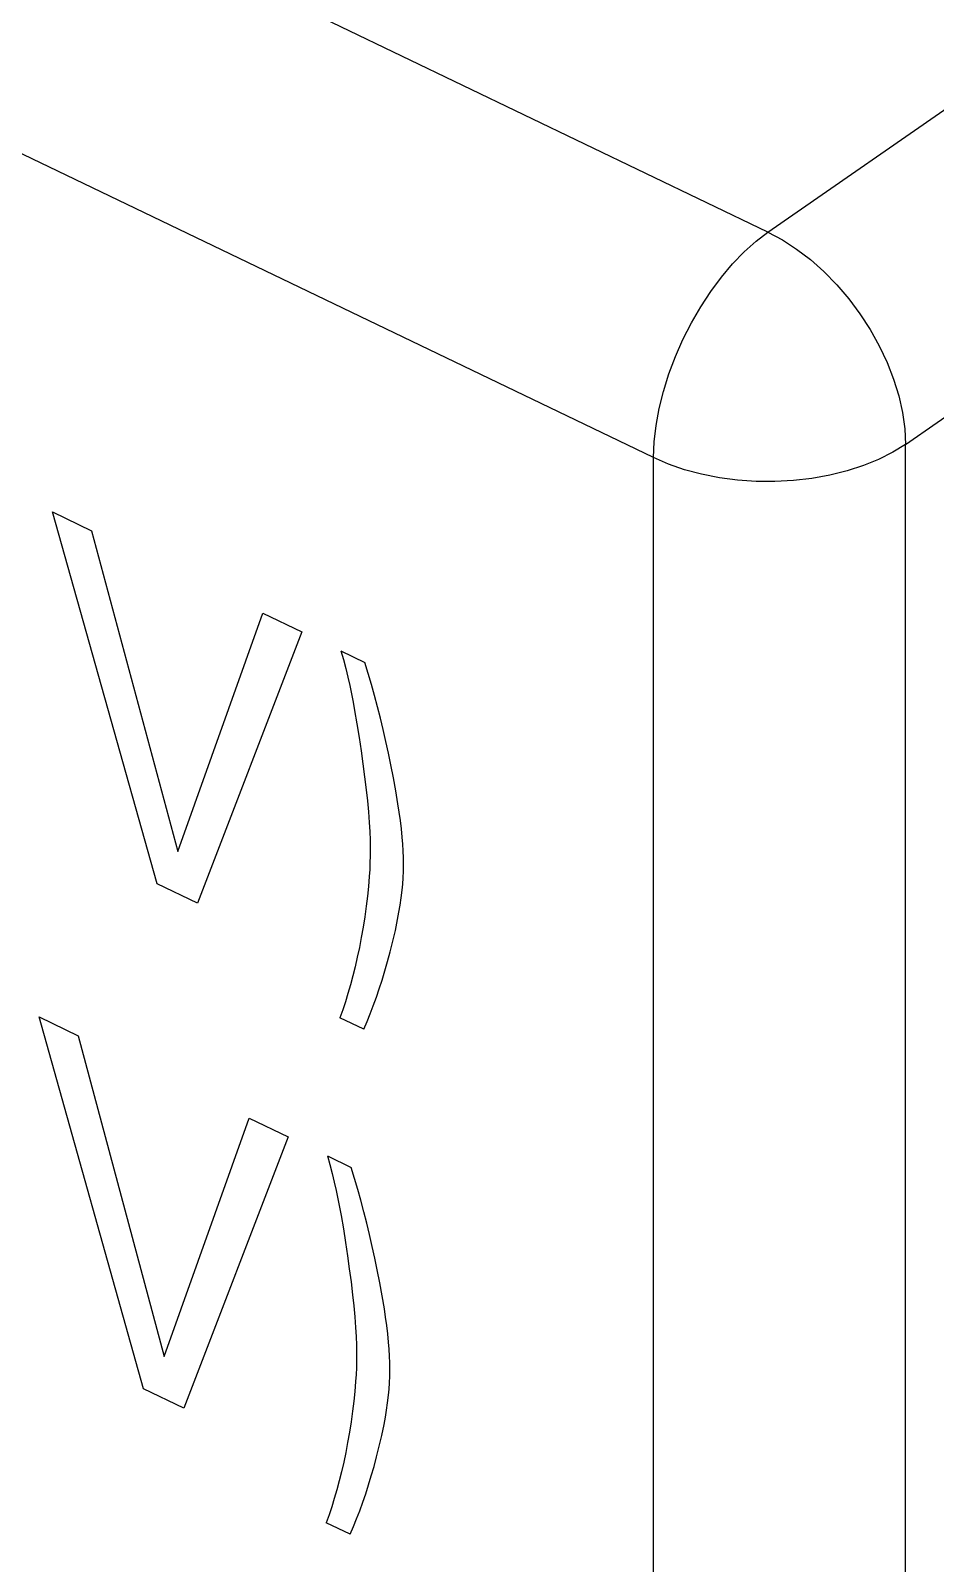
# Model space of a CAD drawing. Extents: x 0 to 420, y 0 to 297.
# Drawn here: x 206.61 to 211.66, y 159.21 to 167.77 of the extents above; entities that cross this region are included whole.
import ezdxf

# ---------------------------------------------------------------- set-up
doc = ezdxf.new("R2010")
doc.units = 0
doc.header["$LTSCALE"] = 23.1
doc.layers.add('40000_ISO', color=7, linetype='CONTINUOUS')

msp = doc.modelspace()

# ---------------------------------------------------------------- linework, layer by layer
at = {"layer": '40000_ISO', "color": 7, "linetype": 'CONTINUOUS'}
for p, q in [((210.7289, 166.6467), (157.3175, 192.3204)), ((210.0891, 165.3865), (156.6777, 191.0602)), ((210.7289, 166.6467), (220.8384, 173.6571)), ((211.4974, 165.4608), (222.5666, 173.1367)), ((210.662, 166.5959), (210.7289, 166.6467)), ((210.7289, 166.6467), (210.8092, 166.6036)), ((210.5959, 166.5366), (210.662, 166.5959)), ((210.8092, 166.6036), (210.8887, 166.5521)), ((210.8887, 166.5521), (210.9664, 166.4926)), ((210.4687, 166.3956), (210.5312, 166.4696)), ((210.5312, 166.4696), (210.5959, 166.5366)), ((210.9664, 166.4926), (211.0415, 166.4259)), ((210.409, 166.3155), (210.4687, 166.3956)), ((211.0415, 166.4259), (211.1132, 166.3526)), ((210.3528, 166.23), (210.409, 166.3155)), ((211.1132, 166.3526), (211.1806, 166.2736)), ((210.3008, 166.1401), (210.3528, 166.23)), ((211.1806, 166.2736), (211.2432, 166.1898)), ((210.2534, 166.0468), (210.3008, 166.1401)), ((211.2432, 166.1898), (211.3, 166.102)), ((210.2113, 165.9512), (210.2534, 166.0468)), ((211.3, 166.102), (211.3507, 166.0113)), ((210.1748, 165.8542), (210.2113, 165.9512)), ((211.3507, 166.0113), (211.3945, 165.9185)), ((210.1444, 165.757), (210.1748, 165.8542)), ((211.3945, 165.9185), (211.431, 165.8248)), ((211.431, 165.8248), (211.4598, 165.7312)), ((210.1204, 165.6605), (210.1444, 165.757)), ((211.4598, 165.7312), (211.4806, 165.6386)), ((210.1031, 165.566), (210.1204, 165.6605)), ((211.4806, 165.6386), (211.4932, 165.5482)), ((210.0926, 165.4743), (210.1031, 165.566)), ((211.4932, 165.5482), (211.4974, 165.4608)), ((210.0891, 165.3865), (210.0926, 165.4743)), ((211.4974, 165.4608), (211.4263, 165.4164)), ((211.4974, 156.071), (211.4974, 165.4608)), ((210.0891, 157.2215), (210.0891, 165.3865)), ((210.1729, 165.3503), (210.0891, 165.3865)), ((210.2628, 165.3194), (210.1729, 165.3503)), ((211.2621, 165.3418), (211.1707, 165.3123)), ((211.3476, 165.3766), (211.2621, 165.3418)), ((211.4263, 165.4164), (211.3476, 165.3766)), ((210.3579, 165.2941), (210.2628, 165.3194)), ((210.457, 165.2746), (210.3579, 165.2941)), ((210.5591, 165.2613), (210.457, 165.2746)), ((210.663, 165.2541), (210.5591, 165.2613)), ((210.7677, 165.2533), (210.663, 165.2541)), ((210.8719, 165.2588), (210.7677, 165.2533)), ((210.9746, 165.2706), (210.8719, 165.2588)), ((211.0745, 165.2884), (210.9746, 165.2706)), ((211.1707, 165.3123), (211.0745, 165.2884)), ((207.3139, 163.0061), (206.7301, 165.083)), ((206.7301, 165.083), (206.948, 164.9782)), ((206.948, 164.9782), (207.4296, 163.1859)), ((207.4296, 163.1859), (207.905, 164.5182)), ((207.905, 164.5182), (208.1229, 164.4135)), ((208.1229, 164.4135), (207.5391, 162.8978)), ((208.3418, 164.307), (208.4752, 164.2429)), ((208.3418, 164.307), (208.356, 164.2581)), ((208.356, 164.2581), (208.3689, 164.2095)), ((208.4939, 164.1814), (208.4752, 164.2429)), ((208.3689, 164.2095), (208.3807, 164.161)), ((208.3807, 164.161), (208.3911, 164.1142)), ((208.5118, 164.12), (208.4939, 164.1814)), ((208.3911, 164.1142), (208.4008, 164.0677)), ((208.4008, 164.0677), (208.4098, 164.0212)), ((208.529, 164.0587), (208.5118, 164.12)), ((208.546, 163.995), (208.529, 164.0587)), ((208.4098, 164.0212), (208.4182, 163.9749)), ((208.4182, 163.9749), (208.4312, 163.8993)), ((208.5622, 163.9313), (208.546, 163.995)), ((208.4312, 163.8993), (208.4432, 163.8239)), ((208.5776, 163.8677), (208.5622, 163.9313)), ((208.4432, 163.8239), (208.4544, 163.7487)), ((208.5929, 163.8016), (208.5776, 163.8677)), ((208.6074, 163.7357), (208.5929, 163.8016)), ((208.4544, 163.7487), (208.4646, 163.6756)), ((208.6212, 163.6698), (208.6074, 163.7357)), ((208.4646, 163.6756), (208.4741, 163.6027)), ((208.6354, 163.5973), (208.6212, 163.6698)), ((208.4741, 163.6027), (208.4827, 163.53)), ((208.6486, 163.525), (208.6354, 163.5973)), ((208.4827, 163.53), (208.4893, 163.4689)), ((208.4893, 163.4689), (208.4951, 163.4082)), ((208.6605, 163.453), (208.6486, 163.525)), ((208.4951, 163.4082), (208.4998, 163.3478)), ((208.6676, 163.4062), (208.6605, 163.453)), ((208.6739, 163.3596), (208.6676, 163.4062)), ((208.4998, 163.3478), (208.5027, 163.2988)), ((208.5027, 163.2988), (208.5046, 163.2503)), ((208.6794, 163.3133), (208.6739, 163.3596)), ((208.6842, 163.2673), (208.6794, 163.3133)), ((208.5046, 163.2503), (208.5054, 163.2022)), ((208.5054, 163.2022), (208.5052, 163.1628)), ((208.6875, 163.228), (208.6842, 163.2673)), ((208.69, 163.1891), (208.6875, 163.228)), ((208.5041, 163.1238), (208.5023, 163.0852)), ((208.5052, 163.1628), (208.5041, 163.1238)), ((208.6916, 163.1506), (208.69, 163.1891)), ((208.692, 163.1125), (208.6916, 163.1506)), ((208.4999, 163.0469), (208.4954, 162.9911)), ((208.5023, 163.0852), (208.4999, 163.0469)), ((208.6871, 163.0046), (208.6897, 163.0401)), ((208.6897, 163.0401), (208.6914, 163.076)), ((208.6914, 163.076), (208.692, 163.1125)), ((207.5391, 162.8978), (207.3139, 163.0061)), ((208.4954, 162.9911), (208.4898, 162.9359)), ((208.6787, 162.9282), (208.6837, 162.9696)), ((208.6837, 162.9696), (208.6871, 163.0046)), ((208.4832, 162.8814), (208.4749, 162.8221)), ((208.4898, 162.9359), (208.4832, 162.8814)), ((208.6661, 162.8471), (208.6728, 162.8874)), ((208.6728, 162.8874), (208.6787, 162.9282)), ((208.4749, 162.8221), (208.4657, 162.7635)), ((208.646, 162.7457), (208.6587, 162.8072)), ((208.6587, 162.8072), (208.6661, 162.8471)), ((208.4554, 162.7056), (208.4447, 162.6505)), ((208.4657, 162.7635), (208.4554, 162.7056)), ((208.617, 162.6254), (208.632, 162.6852)), ((208.632, 162.6852), (208.646, 162.7457)), ((208.4447, 162.6505), (208.4332, 162.5961)), ((208.6027, 162.5725), (208.617, 162.6254)), ((208.4208, 162.5422), (208.4083, 162.4918)), ((208.4332, 162.5961), (208.4208, 162.5422)), ((208.5718, 162.4684), (208.5876, 162.5202)), ((208.5876, 162.5202), (208.6027, 162.5725)), ((208.395, 162.442), (208.3808, 162.3929)), ((208.4083, 162.4918), (208.395, 162.442)), ((208.5561, 162.4199), (208.5718, 162.4684)), ((208.3666, 162.3472), (208.3515, 162.3021)), ((208.3808, 162.3929), (208.3666, 162.3472)), ((208.5225, 162.3245), (208.5397, 162.3719)), ((208.5397, 162.3719), (208.5561, 162.4199)), ((207.2378, 160.1849), (206.654, 162.2618)), ((206.654, 162.2618), (206.8719, 162.1571)), ((208.3515, 162.3021), (208.3355, 162.2578)), ((208.469, 162.1937), (208.3355, 162.2578)), ((208.4876, 162.2366), (208.5054, 162.2803)), ((208.5054, 162.2803), (208.5225, 162.3245)), ((208.469, 162.1937), (208.4876, 162.2366)), ((206.8719, 162.1571), (207.3535, 160.3648)), ((207.3535, 160.3648), (207.8289, 161.6971)), ((207.8289, 161.6971), (208.0468, 161.5923)), ((208.0468, 161.5923), (207.463, 160.0766)), ((208.2657, 161.4858), (208.2799, 161.437)), ((208.2657, 161.4858), (208.3991, 161.4217)), ((208.2799, 161.437), (208.2928, 161.3883)), ((208.4178, 161.3602), (208.3991, 161.4217)), ((208.2928, 161.3883), (208.3046, 161.3398)), ((208.3046, 161.3398), (208.315, 161.2931)), ((208.4357, 161.2989), (208.4178, 161.3602)), ((208.315, 161.2931), (208.3247, 161.2465)), ((208.3247, 161.2465), (208.3337, 161.2)), ((208.4529, 161.2376), (208.4357, 161.2989)), ((208.4699, 161.1738), (208.4529, 161.2376)), ((208.3337, 161.2), (208.3421, 161.1537)), ((208.3421, 161.1537), (208.3551, 161.0781)), ((208.4861, 161.1101), (208.4699, 161.1738)), ((208.3551, 161.0781), (208.3671, 161.0027)), ((208.5015, 161.0466), (208.4861, 161.1101)), ((208.3671, 161.0027), (208.3783, 160.9276)), ((208.5168, 160.9804), (208.5015, 161.0466)), ((208.5313, 160.9145), (208.5168, 160.9804)), ((208.3783, 160.9276), (208.3885, 160.8544)), ((208.5451, 160.8487), (208.5313, 160.9145)), ((208.3885, 160.8544), (208.398, 160.7815)), ((208.5593, 160.7761), (208.5451, 160.8487)), ((208.398, 160.7815), (208.4066, 160.7088)), ((208.5725, 160.7038), (208.5593, 160.7761)), ((208.4066, 160.7088), (208.4132, 160.6478)), ((208.4132, 160.6478), (208.419, 160.587)), ((208.5844, 160.6318), (208.5725, 160.7038)), ((208.5915, 160.5851), (208.5844, 160.6318)), ((208.419, 160.587), (208.4237, 160.5267)), ((208.5978, 160.5385), (208.5915, 160.5851)), ((208.4237, 160.5267), (208.4266, 160.4777)), ((208.4266, 160.4777), (208.4285, 160.4291)), ((208.6033, 160.4921), (208.5978, 160.5385)), ((208.6081, 160.4461), (208.6033, 160.4921)), ((208.4285, 160.4291), (208.4293, 160.3811)), ((208.4293, 160.3811), (208.4291, 160.3417)), ((208.6114, 160.4068), (208.6081, 160.4461)), ((208.6139, 160.3679), (208.6114, 160.4068)), ((208.428, 160.3027), (208.4262, 160.264)), ((208.4291, 160.3417), (208.428, 160.3027)), ((208.6155, 160.3294), (208.6139, 160.3679)), ((208.6153, 160.2549), (208.6159, 160.2914)), ((208.6159, 160.2914), (208.6155, 160.3294)), ((208.4238, 160.2257), (208.4193, 160.1699)), ((208.4262, 160.264), (208.4238, 160.2257)), ((208.611, 160.1834), (208.6136, 160.2189)), ((208.6136, 160.2189), (208.6153, 160.2549)), ((207.463, 160.0766), (207.2378, 160.1849)), ((208.4193, 160.1699), (208.4137, 160.1148)), ((208.6026, 160.107), (208.6076, 160.1484)), ((208.6076, 160.1484), (208.611, 160.1834)), ((208.4071, 160.0602), (208.3988, 160.001)), ((208.4137, 160.1148), (208.4071, 160.0602)), ((208.59, 160.0259), (208.5967, 160.0662)), ((208.5967, 160.0662), (208.6026, 160.107)), ((208.3988, 160.001), (208.3896, 159.9424)), ((208.5699, 159.9246), (208.5826, 159.986)), ((208.5826, 159.986), (208.59, 160.0259)), ((208.3793, 159.8844), (208.3686, 159.8294)), ((208.3896, 159.9424), (208.3793, 159.8844)), ((208.5409, 159.8042), (208.5559, 159.864)), ((208.5559, 159.864), (208.5699, 159.9246)), ((208.3571, 159.7749), (208.3447, 159.721)), ((208.3686, 159.8294), (208.3571, 159.7749)), ((208.5266, 159.7513), (208.5409, 159.8042)), ((208.3447, 159.721), (208.3322, 159.6706)), ((208.4957, 159.6473), (208.5115, 159.699)), ((208.5115, 159.699), (208.5266, 159.7513)), ((208.3189, 159.6209), (208.3047, 159.5717)), ((208.3322, 159.6706), (208.3189, 159.6209)), ((208.48, 159.5987), (208.4957, 159.6473)), ((208.2905, 159.526), (208.2754, 159.481)), ((208.3047, 159.5717), (208.2905, 159.526)), ((208.4464, 159.5034), (208.4636, 159.5507)), ((208.4636, 159.5507), (208.48, 159.5987)), ((208.2754, 159.481), (208.2594, 159.4366)), ((208.3929, 159.3725), (208.2594, 159.4366)), ((208.4115, 159.4154), (208.4293, 159.4591)), ((208.4293, 159.4591), (208.4464, 159.5034)), ((208.3929, 159.3725), (208.4115, 159.4154))]:
    msp.add_line(p, q, dxfattribs=at)

doc.saveas('drawing.dxf')
